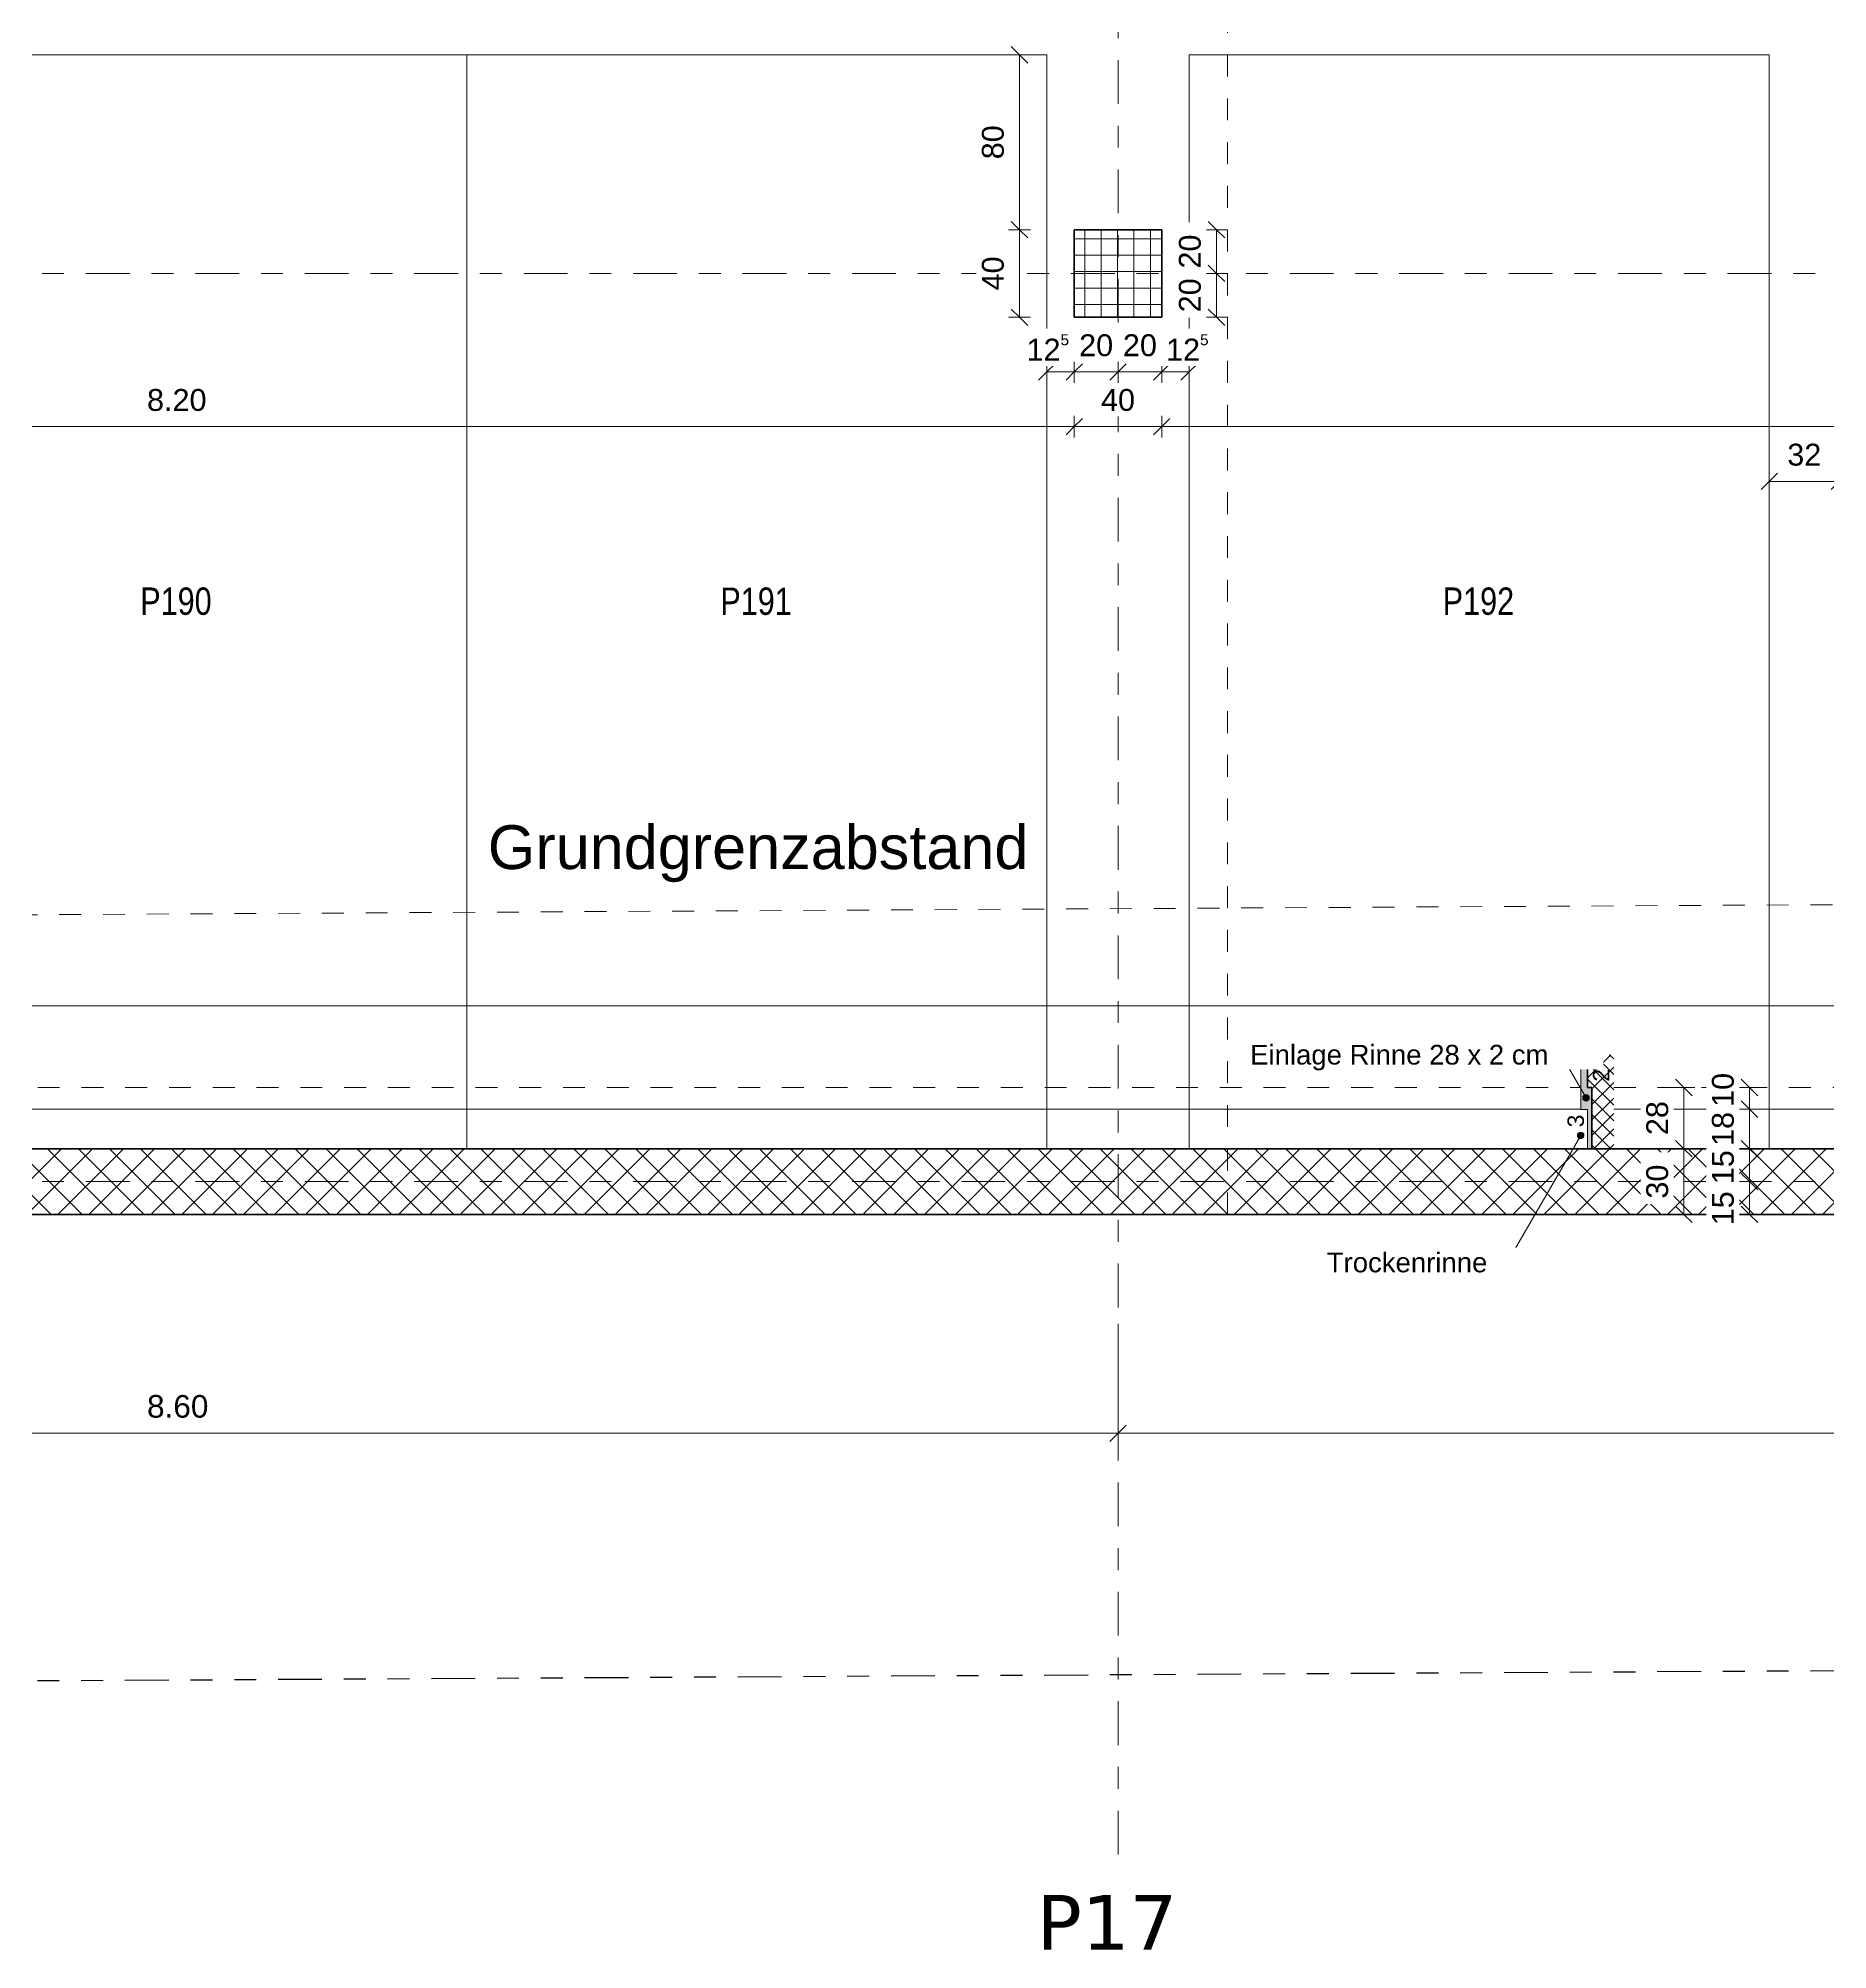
# Model space of a CAD drawing. Header units: metres. Extents: x -35.6 to 33, y -21.5 to 5.9.
# Drawn here: x 5.79 to 13.97, y -21.09 to -12.36 of the extents above; entities that cross this region are included whole.
import ezdxf

# ---------------------------------------------------------------- set-up
doc = ezdxf.new("R2010")
doc.units = ezdxf.units.M
for name, pattern in [('_Grundgrenze_', [0.45, 0.2, -0.05, 0.05, -0.05, 0.05, -0.05]), ('_Rasterlinie_', [0.375, 0.2, -0.05, 0.075, -0.05]), ('_Strichliert - Fein_', [0.15, 0.1, -0.05]), ('Gestrichelt', [0.1, 0.05, -0.05]), ('Strichpunkt - Fein', [0.2, 0.1, -0.05, 0, -0.05])]:
    doc.linetypes.add(name, pattern=pattern)
for name, color, linetype, lineweight in [('A-____-____-DIMS', 7, 'Continuous', 5), ('A-____-____-DIMS-50', 7, 'Continuous', 5), ('A-DETL-GENF-OTLN', 7, 'Continuous', 9), ('A-FLOR-____-OTLN', 7, 'Continuous', 9), ('A-FLOR-____-OVHD', 7, 'Strichpunkt - Fein', 9), ('A-WALL-____-MCUT', 7, 'Continuous', 35), ('A-WALL-____-PATT', 7, 'Continuous', 35), ('C-PRKG-____-IDEN', 7, 'Continuous', 5), ('C-PRKG-____-OTLN', 7, 'Continuous', 9), ('S-COLS-____-MCUT', 7, 'Continuous', 35), ('S-COLS-____-OTLN', 7, 'Continuous', 9), ('S-GRID-____-OTLN', 7, 'Continuous', 5), ('Text', 7, 'Continuous', 5)]:
    doc.layers.add(name, color=color, linetype=linetype, lineweight=lineweight)
for name, color, linetype, lineweight, true_color in [('A-DETL-____-OTLN', 5, 'Continuous', 9, 0x0000ff), ('C-PROP-LINE-OTLN', 7, '_Grundgrenze_', 25, 0x800000), ('S-GRID-____-IDEN', 7, 'Continuous', 9, 0x5555aa)]:
    doc.layers.add(name, color=color, linetype=linetype, lineweight=lineweight, true_color=true_color)
doc.styles.add('Arial', font='arial.ttf', dxfattribs={"height": 0.1})
doc.styles.add('Arial_1', font='arial.ttf', dxfattribs={"height": 0.075})
doc.styles.add('Arial_2', font='arial.ttf', dxfattribs={"width": 0.8, "height": 0.125})
doc.styles.add('Arial_3', font='arial.ttf', dxfattribs={"height": 0.09})
doc.styles.add('Arial_6', font='arial.ttf', dxfattribs={"height": 0.2})
doc.styles.add('Arial_B', font='arial.ttf', dxfattribs={"height": 0.103175})
doc.styles.add('Verdana_B', font='verdana.ttf', dxfattribs={"height": 0.25})
doc.dimstyles.new('SUB_Rohbau_Aussen_Vermassung', dxfattribs={"dimscale": 0.3048, "dimtxt": 0.102026, "dimasz": 0.246063, "dimexe": 0.164042, "dimexo": 0.0625, "dimgap": 0.123031, "dimtad": 1, "dimrnd": 0.005, "dimzin": 0, "dimdsep": 46, "dimtxsty": 'Arial_B', "dimblk1": 'OBLIQUE', "dimblk2": 'OBLIQUE', "dimsah": 1, "dimcen": 0.09, "dimazin": 0, "dimtfac": 1, "dimtdec": 4, "dimtix": 1, "dimtmove": 0, "dimatfit": 3, "dimfxl": 1.64042, "dimfxlon": 1, "dimtvp": 1, "dimtfill": 1, "dimtolj": 1, "dimtzin": 0, "dimarcsym": 2})
doc.dimstyles.new('SUB_Rohbau_fein', dxfattribs={"dimscale": 0.3048, "dimtxt": 0.102026, "dimasz": 0.246063, "dimexe": 0.164042, "dimexo": 0.0625, "dimgap": 0.123031, "dimtad": 1, "dimdec": 1, "dimlfac": 100, "dimrnd": 0.5, "dimdsep": 46, "dimtxsty": 'Arial', "dimblk1": 'OBLIQUE', "dimblk2": 'OBLIQUE', "dimsah": 1, "dimcen": 0.09, "dimazin": 0, "dimtfac": 1, "dimtdec": 4, "dimtix": 1, "dimtmove": 0, "dimatfit": 3, "dimfxl": 0.164042, "dimfxlon": 1, "dimtvp": 1, "dimtfill": 1, "dimtolj": 1, "dimtzin": 0, "dimarcsym": 2})
doc.dimstyles.new('SUB_Rohbau_fein_1', dxfattribs={"dimscale": 0.3048, "dimtxt": 0.102026, "dimasz": 0.246063, "dimexe": 0.164042, "dimexo": 0.0625, "dimgap": 0.123031, "dimtad": 1, "dimrnd": 0.005, "dimzin": 0, "dimdsep": 46, "dimtxsty": 'Arial', "dimblk1": 'OBLIQUE', "dimblk2": 'OBLIQUE', "dimsah": 1, "dimcen": 0.09, "dimazin": 0, "dimtfac": 1, "dimtdec": 4, "dimtix": 1, "dimtmove": 0, "dimatfit": 3, "dimfxl": 0.164042, "dimfxlon": 1, "dimtvp": 1, "dimtfill": 1, "dimtolj": 1, "dimtzin": 0, "dimarcsym": 2})
doc.dimstyles.new('SUB_Rohbau_fein_3', dxfattribs={"dimscale": 0.3048, "dimtxt": 0.102026, "dimasz": 0.246063, "dimexe": 0.164042, "dimexo": 0.0625, "dimgap": 0.123031, "dimtad": 1, "dimdec": 1, "dimlfac": 100, "dimrnd": 0.5, "dimdsep": 46, "dimtxsty": 'Arial', "dimblk1": 'OBLIQUE', "dimblk2": 'OBLIQUE', "dimsah": 1, "dimcen": 0.09, "dimazin": 0, "dimtfac": 1, "dimtdec": 4, "dimtix": 1, "dimtmove": 2, "dimatfit": 3, "dimfxl": 0.164042, "dimfxlon": 1, "dimtvp": 1, "dimtfill": 1, "dimtolj": 1, "dimtzin": 0, "dimarcsym": 2})

# ---------------------------------------------------------------- blocks, each defined once
blk = doc.blocks.new('PP_Parkplatz - 2650 x 5000-V4--01_UG_OK_FFB_AF_ru')
at = {"layer": 'C-PRKG-____-OTLN', "color": 253, "true_color": 0x999999}
for p, q in [((-0.848, -12.4345), (-3.498, -12.4345)), ((-3.498, -17.4334), (-3.498, -12.4345)), ((-0.848, -12.4345), (-3.498, -12.4345)), ((-3.498, -12.4345), (-3.498, -17.4334)), ((-3.498, -17.4334), (-3.498, -12.4345)), ((-3.498, -12.4345), (-0.848, -12.4345)), ((-3.498, -12.4345), (-3.498, -12.4345)), ((-0.848, -17.4334), (-0.848, -12.4345)), ((-0.848, -17.4334), (-0.848, -12.4345)), ((-0.848, -12.4345), (-0.848, -17.4334)), ((-0.848, -12.4345), (-0.848, -12.4345)), ((-3.498, -17.4334), (-3.498, -17.4334)), ((-0.848, -17.4334), (-0.848, -17.4334))]:
    blk.add_line(p, q, dxfattribs=at)
blk = doc.blocks.new('PP_Parkplatz - 2650 x 5000-8868460--01_UG_OK_FFB_AF_ru')
at = {"layer": 'C-PRKG-____-OTLN', "color": 253, "true_color": 0x999999}
for p, q in [((7.752, -12.4345), (10.402, -12.4345)), ((7.752, -17.4334), (7.752, -12.4345)), ((10.402, -12.4345), (7.752, -12.4345)), ((7.752, -12.4345), (7.752, -17.4334)), ((7.752, -17.4334), (7.752, -12.4345)), ((7.752, -12.4345), (10.402, -12.4345)), ((7.752, -12.4345), (7.752, -12.4345)), ((10.402, -17.4334), (10.402, -12.4345)), ((10.402, -17.4334), (10.402, -12.4345)), ((10.402, -12.4345), (10.402, -17.4334)), ((10.402, -12.4345), (10.402, -12.4345)), ((7.752, -17.4334), (7.752, -17.4334)), ((10.402, -17.4334), (10.402, -17.4334))]:
    blk.add_line(p, q, dxfattribs=at)
blk = doc.blocks.new('PP_Parkplatz - 2650 x 5000-V5--01_UG_OK_FFB_AF_ru')
at = {"layer": 'C-PRKG-____-OTLN', "color": 253, "true_color": 0x999999}
for p, q in [((-12.098, -12.4345), (-14.748, -12.4345)), ((-14.748, -17.4334), (-14.748, -12.4345)), ((-12.098, -12.4345), (-14.748, -12.4345)), ((-14.748, -12.4345), (-14.748, -17.4334)), ((-14.748, -17.4334), (-14.748, -12.4345)), ((-14.748, -12.4345), (-12.098, -12.4345)), ((-14.748, -12.4345), (-14.748, -12.4345)), ((-12.098, -17.4334), (-12.098, -12.4345)), ((-12.098, -17.4334), (-12.098, -12.4345)), ((-12.098, -12.4345), (-12.098, -17.4334)), ((-12.098, -12.4345), (-12.098, -12.4345)), ((-14.748, -17.4334), (-14.748, -17.4334)), ((-12.098, -17.4334), (-12.098, -17.4334))]:
    blk.add_line(p, q, dxfattribs=at)
blk = doc.blocks.new('Family - ___-13919876--01_UG_OK_FFB_AF_ru')
at = {"layer": 'C-PROP-LINE-OTLN'}
blk.add_line((-33.7089, -20.0854), (31.8391, -19.7177), dxfattribs=at)
blk = doc.blocks.new('DIMBLOCK5--01_UG_OK_FFB_AF_ru')
at = {"layer": 'A-____-____-DIMS-50'}
for p, q in [((2.127, -18.7334), (2.127, -18.2334)), ((10.727, -18.7334), (10.727, -18.2334)), ((2.127, -18.7334), (2.0895, -18.7709)), ((2.127, -18.7334), (2.1645, -18.6959)), ((2.127, -18.7334), (10.727, -18.7334)), ((2.127, -18.7334), (2.127, -18.7834)), ((10.727, -18.7334), (10.6895, -18.7709)), ((10.727, -18.7334), (10.7645, -18.6959)), ((10.727, -18.7334), (10.727, -18.7834))]:
    blk.add_line(p, q, dxfattribs=at)
at = {"layer": 'A-____-____-DIMS-50', "color": 0, "insert": (6.2913, -18.5588), "char_height": 0.10317, "width": 0.325653, "attachment_point": 1, "line_spacing_factor": 0.941778, "style": 'Arial_B', "bg_fill": 3, "box_fill_scale": 1.25, "bg_fill_color": 256, "bg_fill_true_color": 13158600, "bg_fill_transparency": 0}
blk.add_mtext('8.60', dxfattribs=at)
blk = doc.blocks.new('_Oblique')
at = {"color": 0, "linetype": 'ByBlock', "lineweight": -2}
blk.add_line((-0.5, -0.5), (0.5, 0.5), dxfattribs=at)
blk = doc.blocks.new('DIMBLOCK6--01_UG_OK_FFB_AF_ru')
at = {"layer": 'A-____-____-DIMS-50'}
for p, q in [((10.727, -18.7334), (10.727, -18.2334)), ((18.552, -18.7334), (18.552, -18.2334)), ((10.727, -18.7334), (10.6895, -18.7709)), ((10.727, -18.7334), (10.7645, -18.6959)), ((10.727, -18.7334), (18.552, -18.7334)), ((10.727, -18.7334), (10.727, -18.7834)), ((18.552, -18.7334), (18.5145, -18.7709)), ((18.552, -18.7334), (18.5895, -18.6959)), ((18.552, -18.7334), (18.552, -18.7834))]:
    blk.add_line(p, q, dxfattribs=at)
at = {"layer": 'A-____-____-DIMS-50', "color": 0, "insert": (14.4778, -18.5588), "char_height": 0.103175, "width": 0.388091, "attachment_point": 1, "line_spacing_factor": 0.941778, "style": 'Arial_B', "bg_fill": 3, "box_fill_scale": 1.25, "bg_fill_color": 256, "bg_fill_true_color": 13158600, "bg_fill_transparency": 0}
blk.add_mtext('7.82\\A2\\H0.5x;\\S5^  ;\\H2x;', dxfattribs=at)
blk = doc.blocks.new('DIMBLOCK136--01_UG_OK_FFB_AF_ru')
at = {"layer": 'A-____-____-DIMS-50'}
for p, q in [((2.327, -14.1334), (2.2895, -14.1709)), ((2.327, -14.1334), (2.327, -14.0834)), ((2.327, -14.1334), (2.3645, -14.0959)), ((2.327, -14.1334), (10.527, -14.1334)), ((2.327, -14.1334), (2.327, -14.1834)), ((10.527, -14.1334), (10.4895, -14.1709)), ((10.527, -14.1334), (10.527, -14.0834)), ((10.527, -14.1334), (10.5645, -14.0959)), ((10.527, -14.1334), (10.527, -14.1834))]:
    blk.add_line(p, q, dxfattribs=at)
at = {"layer": 'A-____-____-DIMS-50', "color": 0, "insert": (6.2913, -13.9614), "char_height": 0.1, "width": 0.325653, "attachment_point": 1, "line_spacing_factor": 0.941778, "style": 'Arial', "bg_fill": 3, "box_fill_scale": 1.25, "bg_fill_color": 256, "bg_fill_true_color": 13158600, "bg_fill_transparency": 0}
blk.add_mtext('8.20', dxfattribs=at)
blk = doc.blocks.new('DIMBLOCK137--01_UG_OK_FFB_AF_ru')
at = {"layer": 'A-____-____-DIMS-50'}
for p, q in [((10.527, -14.1334), (10.4895, -14.1709)), ((10.527, -14.1334), (10.527, -14.0834)), ((10.527, -14.1334), (10.5645, -14.0959)), ((10.527, -14.1334), (10.927, -14.1334)), ((10.527, -14.1334), (10.527, -14.1834)), ((10.927, -14.1334), (10.8895, -14.1709)), ((10.927, -14.1334), (10.927, -14.0834)), ((10.927, -14.1334), (10.9645, -14.0959)), ((10.927, -14.1334), (10.927, -14.1834))]:
    blk.add_line(p, q, dxfattribs=at)
at = {"layer": 'A-____-____-DIMS-50', "color": 0, "insert": (10.6494, -13.9614), "char_height": 0.1, "width": 0.186088, "attachment_point": 1, "line_spacing_factor": 0.941778, "style": 'Arial', "bg_fill": 3, "box_fill_scale": 1.25, "bg_fill_color": 256, "bg_fill_true_color": 13158600, "bg_fill_transparency": 0}
blk.add_mtext('40', dxfattribs=at)
blk = doc.blocks.new('DIMBLOCK138--01_UG_OK_FFB_AF_ru')
at = {"layer": 'A-____-____-DIMS-50'}
for p, q in [((10.927, -14.1334), (10.8895, -14.1709)), ((10.927, -14.1334), (10.927, -14.0834)), ((10.927, -14.1334), (10.9645, -14.0959)), ((10.927, -14.1334), (18.352, -14.1334)), ((10.927, -14.1334), (10.927, -14.1834)), ((18.352, -14.1334), (18.3145, -14.1709)), ((18.352, -14.1334), (18.352, -14.0834)), ((18.352, -14.1334), (18.3895, -14.0959)), ((18.352, -14.1334), (18.352, -14.1834))]:
    blk.add_line(p, q, dxfattribs=at)
at = {"layer": 'A-____-____-DIMS-50', "color": 0, "insert": (14.4778, -13.9614), "char_height": 0.1, "width": 0.388091, "attachment_point": 1, "line_spacing_factor": 0.941778, "style": 'Arial', "bg_fill": 3, "box_fill_scale": 1.25, "bg_fill_color": 256, "bg_fill_true_color": 13158600, "bg_fill_transparency": 0}
blk.add_mtext('7.42\\A2\\H0.5x;\\S5^  ;\\H2x;', dxfattribs=at)
blk = doc.blocks.new('DIMBLOCK142--01_UG_OK_FFB_AF_ru')
at = {"layer": 'A-____-____-DIMS-50'}
for p, q in [((10.277, -13.2334), (10.227, -13.2334)), ((10.277, -13.2334), (10.2395, -13.1959)), ((10.277, -13.6334), (10.277, -13.2334)), ((10.277, -13.2334), (10.3145, -13.2709)), ((10.277, -13.2334), (10.327, -13.2334)), ((10.277, -13.6334), (10.2395, -13.5959)), ((10.277, -13.6334), (10.227, -13.6334)), ((10.277, -13.6334), (10.3145, -13.6709)), ((10.277, -13.6334), (10.327, -13.6334))]:
    blk.add_line(p, q, dxfattribs=at)
at = {"layer": 'A-____-____-DIMS-50', "color": 0, "insert": (10.105, -13.511), "char_height": 0.1, "width": 0.186088, "attachment_point": 1, "rotation": 90, "line_spacing_factor": 0.941778, "style": 'Arial', "bg_fill": 3, "box_fill_scale": 1.25, "bg_fill_color": 256, "bg_fill_true_color": 13158600, "bg_fill_transparency": 0}
blk.add_mtext('40', dxfattribs=at)
blk = doc.blocks.new('DIMBLOCK143--01_UG_OK_FFB_AF_ru')
at = {"layer": 'A-____-____-DIMS-50'}
for p, q in [((10.277, -12.4345), (10.2395, -12.397)), ((10.277, -12.4345), (10.227, -12.4345)), ((10.277, -13.2334), (10.277, -12.4345)), ((10.277, -12.4345), (10.3145, -12.472)), ((10.277, -12.4345), (10.327, -12.4345)), ((10.277, -13.2334), (10.227, -13.2334)), ((10.277, -13.2334), (10.2395, -13.1959)), ((10.277, -13.2334), (10.3145, -13.2709)), ((10.277, -13.2334), (10.327, -13.2334))]:
    blk.add_line(p, q, dxfattribs=at)
at = {"layer": 'A-____-____-DIMS-50', "color": 0, "insert": (10.105, -12.9115), "char_height": 0.1, "width": 0.186088, "attachment_point": 1, "rotation": 90, "line_spacing_factor": 0.941778, "style": 'Arial', "bg_fill": 3, "box_fill_scale": 1.25, "bg_fill_color": 256, "bg_fill_true_color": 13158600, "bg_fill_transparency": 0}
blk.add_mtext('80', dxfattribs=at)
blk = doc.blocks.new('DIMBLOCK236--01_UG_OK_FFB_AF_ru')
at = {"layer": 'A-____-____-DIMS-50'}
for p, q in [((-15.848, -16.7799), (-15.848, -16.7299)), ((-15.848, -16.7799), (-15.8105, -16.7424)), ((25.382, -16.7799), (25.382, -16.7299)), ((25.382, -16.7799), (25.4195, -16.7424)), ((-15.848, -16.7799), (-15.8855, -16.8174)), ((-15.848, -16.7799), (25.382, -16.7799)), ((-15.848, -16.7799), (-15.848, -16.8299)), ((25.382, -16.7799), (25.3445, -16.8174)), ((25.382, -16.7799), (25.382, -16.8299))]:
    blk.add_line(p, q, dxfattribs=at)
at = {"layer": 'A-____-____-DIMS-50', "color": 0, "insert": (4.5925, -16.6079), "char_height": 0.1, "width": 0.418697, "attachment_point": 1, "line_spacing_factor": 0.941778, "style": 'Arial', "bg_fill": 3, "box_fill_scale": 1.25, "bg_fill_color": 256, "bg_fill_true_color": 13158600, "bg_fill_transparency": 0}
blk.add_mtext('41.23', dxfattribs=at)
blk = doc.blocks.new('DIMBLOCK266--01_UG_OK_FFB_AF_ru')
at = {"layer": 'A-____-____-DIMS-50'}
for p, q in [((13.702, -14.3834), (13.6645, -14.4209)), ((13.702, -14.3834), (13.702, -14.3334)), ((13.702, -14.3834), (13.7395, -14.3459)), ((13.702, -14.3834), (14.022, -14.3834)), ((13.702, -14.3834), (13.702, -14.4334)), ((14.022, -14.3834), (13.9845, -14.4209)), ((14.022, -14.3834), (14.022, -14.3334)), ((14.022, -14.3834), (14.0595, -14.3459)), ((14.022, -14.3834), (14.022, -14.4334))]:
    blk.add_line(p, q, dxfattribs=at)
at = {"layer": 'A-____-____-DIMS-50', "color": 0, "insert": (13.7844, -14.2114), "char_height": 0.1, "width": 0.186088, "attachment_point": 1, "line_spacing_factor": 0.941778, "style": 'Arial', "bg_fill": 3, "box_fill_scale": 1.25, "bg_fill_color": 256, "bg_fill_true_color": 13158600, "bg_fill_transparency": 0}
blk.add_mtext('32', dxfattribs=at)
blk = doc.blocks.new('DIMBLOCK362--01_UG_OK_FFB_AF_ru')
at = {"layer": 'A-____-____-DIMS-50'}
for p, q in [((11.177, -13.2334), (11.127, -13.2334)), ((11.177, -13.2334), (11.1395, -13.1959)), ((11.177, -13.2334), (11.177, -13.4334)), ((11.177, -13.2334), (11.2145, -13.2709)), ((11.177, -13.2334), (11.227, -13.2334)), ((11.177, -13.4334), (11.127, -13.4334)), ((11.177, -13.4334), (11.1395, -13.3959)), ((11.177, -13.4334), (11.2145, -13.4709)), ((11.177, -13.4334), (11.227, -13.4334))]:
    blk.add_line(p, q, dxfattribs=at)
at = {"layer": 'A-____-____-DIMS-50', "color": 0, "insert": (11.005, -13.411), "char_height": 0.1, "width": 0.186088, "attachment_point": 1, "rotation": 90, "line_spacing_factor": 0.941778, "style": 'Arial', "bg_fill": 3, "box_fill_scale": 1.25, "bg_fill_color": 256, "bg_fill_true_color": 13158600, "bg_fill_transparency": 0}
blk.add_mtext('20', dxfattribs=at)
blk = doc.blocks.new('DIMBLOCK363--01_UG_OK_FFB_AF_ru')
at = {"layer": 'A-____-____-DIMS-50'}
for p, q in [((11.177, -13.4334), (11.127, -13.4334)), ((11.177, -13.4334), (11.1395, -13.3959)), ((11.177, -13.4334), (11.177, -13.6334)), ((11.177, -13.4334), (11.2145, -13.4709)), ((11.177, -13.4334), (11.227, -13.4334)), ((11.177, -13.6334), (11.1395, -13.5959)), ((11.177, -13.6334), (11.127, -13.6334)), ((11.177, -13.6334), (11.2145, -13.6709)), ((11.177, -13.6334), (11.227, -13.6334))]:
    blk.add_line(p, q, dxfattribs=at)
at = {"layer": 'A-____-____-DIMS-50', "color": 0, "insert": (11.005, -13.611), "char_height": 0.1, "width": 0.186088, "attachment_point": 1, "rotation": 90, "line_spacing_factor": 0.941778, "style": 'Arial', "bg_fill": 3, "box_fill_scale": 1.25, "bg_fill_color": 256, "bg_fill_true_color": 13158600, "bg_fill_transparency": 0}
blk.add_mtext('20', dxfattribs=at)
blk = doc.blocks.new('DIMBLOCK394--01_UG_OK_FFB_AF_ru')
at = {"layer": 'A-____-____-DIMS-50'}
for p, q in [((10.402, -13.8834), (10.3645, -13.9209)), ((10.402, -13.8834), (10.402, -13.8334)), ((10.402, -13.8834), (10.4395, -13.8459)), ((10.402, -13.8834), (10.527, -13.8834)), ((10.402, -13.8834), (10.402, -13.9334)), ((10.527, -13.8834), (10.4895, -13.9209)), ((10.527, -13.8834), (10.527, -13.8334)), ((10.527, -13.8834), (10.5645, -13.8459)), ((10.527, -13.8834), (10.527, -13.9334))]:
    blk.add_line(p, q, dxfattribs=at)
at = {"layer": 'A-____-____-DIMS-50', "color": 0, "insert": (10.3092, -13.7114), "char_height": 0.1, "width": 0.248525, "attachment_point": 1, "line_spacing_factor": 0.941778, "style": 'Arial', "bg_fill": 3, "box_fill_scale": 1.25, "bg_fill_color": 256, "bg_fill_true_color": 13158600, "bg_fill_transparency": 0}
blk.add_mtext('12\\A2\\H0.5x;\\S5^  ;\\H2x;', dxfattribs=at)
blk = doc.blocks.new('DIMBLOCK395--01_UG_OK_FFB_AF_ru')
at = {"layer": 'A-____-____-DIMS-50'}
for p, q in [((10.527, -13.8834), (10.4895, -13.9209)), ((10.527, -13.8834), (10.527, -13.8334)), ((10.527, -13.8834), (10.5645, -13.8459)), ((10.527, -13.8834), (10.727, -13.8834)), ((10.527, -13.8834), (10.527, -13.9334)), ((10.727, -13.8834), (10.6895, -13.9209)), ((10.727, -13.8834), (10.727, -13.8334)), ((10.727, -13.8834), (10.7645, -13.8459)), ((10.727, -13.8834), (10.727, -13.9334))]:
    blk.add_line(p, q, dxfattribs=at)
at = {"layer": 'A-____-____-DIMS-50', "color": 0, "insert": (10.5494, -13.7114), "char_height": 0.1, "width": 0.186088, "attachment_point": 1, "line_spacing_factor": 0.941778, "style": 'Arial', "bg_fill": 3, "box_fill_scale": 1.25, "bg_fill_color": 256, "bg_fill_true_color": 13158600, "bg_fill_transparency": 0}
blk.add_mtext('20', dxfattribs=at)
blk = doc.blocks.new('DIMBLOCK396--01_UG_OK_FFB_AF_ru')
at = {"layer": 'A-____-____-DIMS-50'}
for p, q in [((10.727, -13.8834), (10.6895, -13.9209)), ((10.727, -13.8834), (10.727, -13.8334)), ((10.727, -13.8834), (10.7645, -13.8459)), ((10.727, -13.8834), (10.927, -13.8834)), ((10.727, -13.8834), (10.727, -13.9334)), ((10.927, -13.8834), (10.8895, -13.9209)), ((10.927, -13.8834), (10.927, -13.8334)), ((10.927, -13.8834), (10.9645, -13.8459)), ((10.927, -13.8834), (10.927, -13.9334))]:
    blk.add_line(p, q, dxfattribs=at)
at = {"layer": 'A-____-____-DIMS-50', "color": 0, "insert": (10.7494, -13.7114), "char_height": 0.1, "width": 0.186088, "attachment_point": 1, "line_spacing_factor": 0.941778, "style": 'Arial', "bg_fill": 3, "box_fill_scale": 1.25, "bg_fill_color": 256, "bg_fill_true_color": 13158600, "bg_fill_transparency": 0}
blk.add_mtext('20', dxfattribs=at)
blk = doc.blocks.new('DIMBLOCK397--01_UG_OK_FFB_AF_ru')
at = {"layer": 'A-____-____-DIMS-50'}
for p, q in [((10.927, -13.8834), (10.8895, -13.9209)), ((10.927, -13.8834), (10.927, -13.8334)), ((10.927, -13.8834), (10.9645, -13.8459)), ((10.927, -13.8834), (11.052, -13.8834)), ((10.927, -13.8834), (10.927, -13.9334)), ((11.052, -13.8834), (11.0145, -13.9209)), ((11.052, -13.8834), (11.052, -13.8334)), ((11.052, -13.8834), (11.0895, -13.8459)), ((11.052, -13.8834), (11.052, -13.9334))]:
    blk.add_line(p, q, dxfattribs=at)
at = {"layer": 'A-____-____-DIMS-50', "color": 0, "insert": (10.9466, -13.7114), "char_height": 0.1, "width": 0.248525, "attachment_point": 1, "line_spacing_factor": 0.941778, "style": 'Arial', "bg_fill": 3, "box_fill_scale": 1.25, "bg_fill_color": 256, "bg_fill_true_color": 13158600, "bg_fill_transparency": 0}
blk.add_mtext('12\\A2\\H0.5x;\\S5^  ;\\H2x;', dxfattribs=at)
blk = doc.blocks.new('DIMBLOCK426--01_UG_OK_FFB_AF_ru')
at = {"layer": 'A-____-____-DIMS-50'}
for p, q in [((13.612, -17.1534), (13.5745, -17.1159)), ((13.612, -17.1534), (13.562, -17.1534)), ((13.612, -17.1534), (13.612, -17.2523)), ((13.612, -17.1534), (13.6495, -17.1909)), ((13.612, -17.1534), (13.662, -17.1534)), ((13.612, -17.2523), (13.562, -17.2523)), ((13.612, -17.2523), (13.5745, -17.2148)), ((13.612, -17.2523), (13.6495, -17.2898)), ((13.612, -17.2523), (13.662, -17.2523))]:
    blk.add_line(p, q, dxfattribs=at)
at = {"layer": 'A-____-____-DIMS-50', "color": 0, "insert": (13.44, -17.242), "char_height": 0.1, "width": 0.186088, "attachment_point": 1, "rotation": 90, "line_spacing_factor": 0.941778, "style": 'Arial', "bg_fill": 3, "box_fill_scale": 1.25, "bg_fill_color": 256, "bg_fill_true_color": 13158600, "bg_fill_transparency": 0}
blk.add_mtext('10', dxfattribs=at)
blk = doc.blocks.new('DIMBLOCK427--01_UG_OK_FFB_AF_ru')
at = {"layer": 'A-____-____-DIMS-50'}
for p, q in [((13.612, -17.2523), (13.562, -17.2523)), ((13.612, -17.2523), (13.5745, -17.2148)), ((13.612, -17.2523), (13.612, -17.4334)), ((13.612, -17.2523), (13.6495, -17.2898)), ((13.612, -17.2523), (13.662, -17.2523)), ((13.612, -17.4334), (13.562, -17.4334)), ((13.612, -17.4334), (13.5745, -17.3959)), ((13.612, -17.4334), (13.6495, -17.4709)), ((13.612, -17.4334), (13.662, -17.4334))]:
    blk.add_line(p, q, dxfattribs=at)
at = {"layer": 'A-____-____-DIMS-50', "color": 0, "insert": (13.44, -17.4204), "char_height": 0.1, "width": 0.186088, "attachment_point": 1, "rotation": 90, "line_spacing_factor": 0.941778, "style": 'Arial', "bg_fill": 3, "box_fill_scale": 1.25, "bg_fill_color": 256, "bg_fill_true_color": 13158600, "bg_fill_transparency": 0}
blk.add_mtext('18', dxfattribs=at)
blk = doc.blocks.new('DIMBLOCK428--01_UG_OK_FFB_AF_ru')
at = {"layer": 'A-____-____-DIMS-50'}
for p, q in [((13.612, -17.4334), (13.562, -17.4334)), ((13.612, -17.4334), (13.5745, -17.3959)), ((13.612, -17.4334), (13.612, -17.5834)), ((13.612, -17.4334), (13.6495, -17.4709)), ((13.612, -17.4334), (13.662, -17.4334)), ((13.612, -17.5834), (13.5745, -17.5459)), ((13.612, -17.5834), (13.562, -17.5834)), ((13.612, -17.5834), (13.6495, -17.6209)), ((13.612, -17.5834), (13.662, -17.5834))]:
    blk.add_line(p, q, dxfattribs=at)
at = {"layer": 'A-____-____-DIMS-50', "color": 0, "insert": (13.44, -17.5953), "char_height": 0.1, "width": 0.186088, "attachment_point": 1, "rotation": 90, "line_spacing_factor": 0.941778, "style": 'Arial', "bg_fill": 3, "box_fill_scale": 1.25, "bg_fill_color": 256, "bg_fill_true_color": 13158600, "bg_fill_transparency": 0}
blk.add_mtext('15', dxfattribs=at)
blk = doc.blocks.new('DIMBLOCK429--01_UG_OK_FFB_AF_ru')
at = {"layer": 'A-____-____-DIMS-50'}
for p, q in [((13.612, -17.5834), (13.5745, -17.5459)), ((13.612, -17.5834), (13.562, -17.5834)), ((13.612, -17.5834), (13.612, -17.7334)), ((13.612, -17.5834), (13.6495, -17.6209)), ((13.612, -17.5834), (13.662, -17.5834)), ((13.612, -17.7334), (13.5745, -17.6959)), ((13.612, -17.7334), (13.562, -17.7334)), ((13.612, -17.7334), (13.6495, -17.7709)), ((13.612, -17.7334), (13.662, -17.7334))]:
    blk.add_line(p, q, dxfattribs=at)
at = {"layer": 'A-____-____-DIMS-50', "color": 0, "insert": (13.44, -17.7832), "char_height": 0.1, "width": 0.186088, "attachment_point": 1, "rotation": 90, "line_spacing_factor": 0.941778, "style": 'Arial', "bg_fill": 3, "box_fill_scale": 1.25, "bg_fill_color": 256, "bg_fill_true_color": 13158600, "bg_fill_transparency": 0}
blk.add_mtext('15', dxfattribs=at)
blk = doc.blocks.new('DIMBLOCK430--01_UG_OK_FFB_AF_ru')
at = {"layer": 'A-____-____-DIMS-50'}
for p, q in [((13.312, -17.1534), (13.2745, -17.1159)), ((13.312, -17.1534), (13.262, -17.1534)), ((13.312, -17.1534), (13.312, -17.4334)), ((13.312, -17.1534), (13.3495, -17.1909)), ((13.312, -17.1534), (13.362, -17.1534)), ((13.312, -17.4334), (13.262, -17.4334)), ((13.312, -17.4334), (13.2745, -17.3959)), ((13.312, -17.4334), (13.3495, -17.4709)), ((13.312, -17.4334), (13.362, -17.4334))]:
    blk.add_line(p, q, dxfattribs=at)
at = {"layer": 'A-____-____-DIMS-50', "color": 0, "insert": (13.14, -17.371), "char_height": 0.1, "width": 0.186088, "attachment_point": 1, "rotation": 90, "line_spacing_factor": 0.941778, "style": 'Arial', "bg_fill": 3, "box_fill_scale": 1.25, "bg_fill_color": 256, "bg_fill_true_color": 13158600, "bg_fill_transparency": 0}
blk.add_mtext('28', dxfattribs=at)
blk = doc.blocks.new('DIMBLOCK431--01_UG_OK_FFB_AF_ru')
at = {"layer": 'A-____-____-DIMS-50'}
for p, q in [((13.312, -17.4334), (13.262, -17.4334)), ((13.312, -17.4334), (13.2745, -17.3959)), ((13.312, -17.4334), (13.312, -17.7334)), ((13.312, -17.4334), (13.3495, -17.4709)), ((13.312, -17.4334), (13.362, -17.4334)), ((13.312, -17.7334), (13.2745, -17.6959)), ((13.312, -17.7334), (13.262, -17.7334)), ((13.312, -17.7334), (13.3495, -17.7709)), ((13.312, -17.7334), (13.362, -17.7334))]:
    blk.add_line(p, q, dxfattribs=at)
at = {"layer": 'A-____-____-DIMS-50', "color": 0, "insert": (13.14, -17.661), "char_height": 0.1, "width": 0.186088, "attachment_point": 1, "rotation": 90, "line_spacing_factor": 0.941778, "style": 'Arial', "bg_fill": 3, "box_fill_scale": 1.25, "bg_fill_color": 256, "bg_fill_true_color": 13158600, "bg_fill_transparency": 0}
blk.add_mtext('30', dxfattribs=at)

msp = doc.modelspace()

# ---------------------------------------------------------------- hatches: boundary and pattern name
at = {"layer": 'A-DETL-GENF-OTLN', "true_color": 0xffffff}
msp.add_hatch(color=7, dxfattribs=at).paths.add_polyline_path([(12.872, -17.4334), (12.892, -17.4334), (12.892, -17.1534), (12.872, -17.1534), (12.872, -17.0034), (12.842, -17.0034), (12.842, -17.254), (12.872, -17.254), (12.872, -17.4326)])
at = {"layer": 'A-DETL-GENF-OTLN', "true_color": 0xc0c0c0}
h = msp.add_hatch(dxfattribs=at)
h.set_pattern_fill('FP_15', color=9, style=0, pattern_type=2)
h.set_pattern_definition([(45, (0, 0), (-0.03535534, 0.03535534), []), (135, (0, 0), (-0.03535534, -0.03535534), [])])
h.paths.add_polyline_path([(12.992, -17.4334), (12.992, -17.0034), (12.872, -17.0034), (12.872, -17.1534), (12.892, -17.1534), (12.892, -17.4334)])
at = {"layer": 'A-WALL-____-PATT', "lineweight": 9}
h = msp.add_hatch(dxfattribs=at)
h.set_pattern_fill('FP_1', color=256, style=0, pattern_type=2)
h.set_pattern_definition([(45, (0, 0), (-0.07071068, 0.07071068), []), (135, (0, 0), (-0.07071068, -0.07071068), [])])
h.paths.add_polyline_path([(25.452, -17.7334), (25.452, -17.4334), (-33.7089, -17.4334), (-33.7089, -17.7334), (16.203, -17.7334)])
at = {"layer": 'S-COLS-____-OTLN'}
h = msp.add_hatch(dxfattribs=at)
h.set_pattern_fill('FP_2', color=256, style=0, pattern_type=2)
h.set_pattern_definition([(0, (0, 0), (0, 0.075), []), (90, (0, 0), (-0.075, 5e-18), [])])
h.paths.add_polyline_path([(10.927, -13.6334), (10.927, -13.2334), (10.527, -13.2334), (10.527, -13.6334)])
at = {"layer": 'Text'}
h = msp.add_hatch(color=256, dxfattribs=at)
edge = h.paths.add_edge_path()
edge.add_arc((12.865, -17.2004), 0.015, 0, 360)
h = msp.add_hatch(color=256, dxfattribs=at)
edge = h.paths.add_edge_path()
edge.add_arc((12.8407, -17.3721), 0.015, 0, 360)

# ---------------------------------------------------------------- linework, layer by layer
at = {"layer": 'A-DETL-____-OTLN', "color": 30, "linetype": '_Strichliert - Fein_', "true_color": 0xff8000}
msp.add_line((-33.7089, -16.5854), (28.844, -16.2345), dxfattribs=at)
at = {"layer": 'A-DETL-____-OTLN', "color": 7}
for p, q in [((12.842, -17.0034), (12.842, -17.254)), ((12.842, -17.254), (12.872, -17.254)), ((12.872, -17.254), (12.872, -17.4334))]:
    msp.add_line(p, q, dxfattribs=at)
at = {"layer": 'A-DETL-____-OTLN', "color": 7, "lineweight": 35}
for p, q in [((12.872, -17.0034), (12.872, -17.1534)), ((12.872, -17.1534), (12.892, -17.1534)), ((12.892, -17.1534), (12.892, -17.4334)), ((12.872, -17.4334), (12.992, -17.4334))]:
    msp.add_line(p, q, dxfattribs=at)
at = {"layer": 'A-DETL-____-OTLN', "color": 7, "linetype": 'Gestrichelt'}
for p, q in [((-13.008, -17.1534), (12.842, -17.1534)), ((12.992, -17.1534), (14.017, -17.1534))]:
    msp.add_line(p, q, dxfattribs=at)
at = {"layer": 'A-FLOR-____-OTLN'}
for p, q in [((-13.008, -17.2523), (12.842, -17.2523)), ((12.992, -17.2523), (14.017, -17.2523)), ((-13.008, -17.4316), (12.872, -17.4316)), ((12.872, -17.4322), (-6.148, -17.4322)), ((12.992, -17.4316), (13.997, -17.4316)), ((13.997, -17.4322), (12.992, -17.4322))]:
    msp.add_line(p, q, dxfattribs=at)
at = {"layer": 'A-FLOR-____-OVHD'}
msp.add_line((11.227, -17.7334), (11.227, -2.0534), dxfattribs=at)
at = {"layer": 'A-WALL-____-MCUT'}
for p, q in [((12.872, -17.4334), (-13.008, -17.4334)), ((25.452, -17.4334), (12.992, -17.4334)), ((-33.7089, -17.7334), (25.752, -17.7334))]:
    msp.add_line(p, q, dxfattribs=at)
at = {"layer": 'S-COLS-____-MCUT'}
for p, q in [((10.927, -13.2334), (10.527, -13.2334)), ((10.527, -13.2334), (10.527, -13.6334)), ((10.927, -13.6334), (10.927, -13.2334)), ((10.527, -13.6334), (10.927, -13.6334))]:
    msp.add_line(p, q, dxfattribs=at)
at = {"layer": 'S-GRID-____-OTLN', "color": 8, "linetype": '_Rasterlinie_', "true_color": 0x808080}
for p, q in [((10.727, -20.6582), (10.727, -11.8691)), ((-34.988, -13.4334), (21.8196, -13.4334)), ((-34.988, -17.5834), (27.9515, -17.5834))]:
    msp.add_line(p, q, dxfattribs=at)
at = {"layer": 'Text'}
for p, q in [((12.7203, -17.0034), (12.6925, -17.0034)), ((12.7511, -17.0034), (12.7203, -17.0034)), ((12.865, -17.2004), (12.7511, -17.0034)), ((12.8407, -17.3721), (12.5046, -17.9528)), ((12.5046, -17.9528), (12.444, -17.9528))]:
    msp.add_line(p, q, dxfattribs=at)
for centre in [(12.865, -17.2004), (12.8407, -17.3721)]:
    msp.add_circle(centre, 0.015, dxfattribs=at)

# ---------------------------------------------------------------- block references
at = {"layer": 'C-PRKG-____-OTLN', "color": 253, "true_color": 0x999999}
for name, p in [('PP_Parkplatz - 2650 x 5000-V4--01_UG_OK_FFB_AF_ru', (8.6, 0)), ('PP_Parkplatz - 2650 x 5000-8868460--01_UG_OK_FFB_AF_ru', (0, 0)), ('PP_Parkplatz - 2650 x 5000-V5--01_UG_OK_FFB_AF_ru', (25.8, 0))]:
    msp.add_blockref(name, p, dxfattribs=at)
at = {"layer": 'C-PROP-LINE-OTLN'}
msp.add_blockref('Family - ___-13919876--01_UG_OK_FFB_AF_ru', (0, 0), dxfattribs=at)

# ---------------------------------------------------------------- texts
at = {"layer": 'S-GRID-____-IDEN', "color": 8, "lineweight": 5, "true_color": 0x808080, "insert": (10.355, -20.8436), "char_height": 0.25, "width": 0.89789, "attachment_point": 1, "style": 'Verdana_B'}
msp.add_mtext('P17', dxfattribs=at)
at = {"layer": 'Text', "color": 11, "true_color": 0xff8040, "insert": (7.8481, -15.955), "char_height": 0.2, "width": 2.994303, "attachment_point": 1, "style": 'Arial_6'}
msp.add_mtext('Grundgrenzabstand', dxfattribs=at)
at = {"layer": 'Text', "insert": (12.7803, -17.3355), "char_height": 0.075, "width": 0.020042, "attachment_point": 1, "rotation": 90, "style": 'Arial_1'}
msp.add_mtext('3', dxfattribs=at)

# ---------------------------------------------------------------- next in the draw order: texts
at = {"layer": 'C-PRKG-____-IDEN', "char_height": 0.125, "width": 0.391223, "attachment_point": 1, "style": 'Arial_2', "bg_fill": 3, "box_fill_scale": 1.25, "bg_fill_color": 256, "bg_fill_true_color": 13158600, "bg_fill_transparency": 0}
for s, insert in [('P190', (6.2604, -14.8684)), ('P191', (8.9104, -14.8685)), ('P192', (12.2104, -14.8684))]:
    msp.add_mtext(s, dxfattribs=dict(at, insert=insert))
at = {"layer": 'Text', "char_height": 0.09, "attachment_point": 1, "style": 'Arial_3', "bg_fill": 3, "box_fill_scale": 1.25, "bg_fill_color": 256, "bg_fill_true_color": 13158600, "bg_fill_transparency": 0}
for s, insert, width in [('Einlage Rinne 28 x 2 cm', (11.3308, -16.9584), 1.59135), ('Trockenrinne', (11.6806, -17.9078), 0.865822)]:
    msp.add_mtext(s, dxfattribs=dict(at, insert=insert, width=width))

# ---------------------------------------------------------------- next in the draw order: dimensions: what is measured, and where the dimension line sits
at = {"layer": 'A-____-____-DIMS'}
for base, p1, p2, override, picture, middle in [((10.277, -13.2334), (10.327, -13.6334), (10.327, -13.2334), {"dimpost": '<>', "dimfxl": 0.4}, 'DIMBLOCK142--01_UG_OK_FFB_AF_ru', (10.1884, -13.4334)), ((11.177, -13.4334), (11.127, -13.2334), (11.227, -13.4334), {"dimpost": '<>', "dimfxl": 0.223607}, 'DIMBLOCK362--01_UG_OK_FFB_AF_ru', (11.0884, -13.3334)), ((13.312, -17.4334), (13.362, -17.1534), (13.362, -17.4334), {"dimpost": '<>', "dimfxl": 0.28}, 'DIMBLOCK430--01_UG_OK_FFB_AF_ru', (13.2234, -17.2934))]:
    dim = msp.add_linear_dim(base=base, p1=p1, p2=p2, angle=90, dimstyle='SUB_Rohbau_fein', override=override, dxfattribs=at)
    dim.commit()
    dim.dimension.update_dxf_attribs({"geometry": picture, "text_midpoint": middle})
for base, p1, p2, dimstyle, override, picture, middle in [((10.527, -14.1334), (2.327, -14.0834), (10.527, -14.0834), 'SUB_Rohbau_fein_1', {"dimpost": '<>', "dimfxl": 8.2}, 'DIMBLOCK136--01_UG_OK_FFB_AF_ru', (6.427, -14.0449)), ((25.382, -16.7799), (-15.848, -16.7299), (25.382, -16.7299), 'SUB_Rohbau_fein_1', {"dimpost": '<>', "dimfxl": 41.23}, 'DIMBLOCK236--01_UG_OK_FFB_AF_ru', (4.767, -16.6913)), ((10.727, -18.7334), (2.127, -18.2334), (10.727, -18.2334), 'SUB_Rohbau_Aussen_Vermassung', {"dimpost": '<>', "dimfxl": 8.6}, 'DIMBLOCK5--01_UG_OK_FFB_AF_ru', (6.427, -18.6432))]:
    dim = msp.add_linear_dim(base=base, p1=p1, p2=p2, dimstyle=dimstyle, override=override, dxfattribs=at)
    dim.commit()
    dim.dimension.update_dxf_attribs({"geometry": picture, "text_midpoint": middle})
dim = msp.add_linear_dim(base=(13.612, -17.2523), p1=(13.662, -17.1534), p2=(13.662, -17.2523), angle=90, dimstyle='SUB_Rohbau_fein_3', override={"dimpost": '<>', "dimfxl": 0.098815}, dxfattribs=at)
dim.commit()
dim.dimension.update_dxf_attribs({"geometry": 'DIMBLOCK426--01_UG_OK_FFB_AF_ru', "text_midpoint": (13.5066, -17.149), "dimtype": 160, "text_rotation": 90})

# ---------------------------------------------------------------- next in the draw order: texts
at = {"layer": 'Text', "insert": (12.8967, -17.1267), "char_height": 0.075, "width": 0.020042, "attachment_point": 1, "rotation": 90, "style": 'Arial_1'}
msp.add_mtext('2', dxfattribs=at)

# ---------------------------------------------------------------- next in the draw order: dimensions: what is measured, and where the dimension line sits
at = {"layer": 'A-____-____-DIMS'}
for base, p1, p2, override, picture, middle in [((10.277, -12.4345), (10.327, -13.2334), (10.227, -12.4345), {"dimpost": '<>', "dimfxl": 0.805224}, 'DIMBLOCK143--01_UG_OK_FFB_AF_ru', (10.1884, -12.8339)), ((11.177, -13.6334), (11.227, -13.4334), (11.127, -13.6334), {"dimpost": '<>', "dimfxl": 0.223607}, 'DIMBLOCK363--01_UG_OK_FFB_AF_ru', (11.0884, -13.5334)), ((13.612, -17.4334), (13.662, -17.2523), (13.662, -17.4334), {"dimpost": '<>', "dimfxl": 0.181185}, 'DIMBLOCK427--01_UG_OK_FFB_AF_ru', (13.5234, -17.3429)), ((13.312, -17.7334), (13.362, -17.4334), (13.362, -17.7334), {"dimpost": '<>', "dimfxl": 0.3}, 'DIMBLOCK431--01_UG_OK_FFB_AF_ru', (13.2234, -17.5834))]:
    dim = msp.add_linear_dim(base=base, p1=p1, p2=p2, angle=90, dimstyle='SUB_Rohbau_fein', override=override, dxfattribs=at)
    dim.commit()
    dim.dimension.update_dxf_attribs({"geometry": picture, "text_midpoint": middle})
dim = msp.add_linear_dim(base=(10.927, -14.1334), p1=(10.527, -14.0834), p2=(10.927, -14.0834), dimstyle='SUB_Rohbau_fein', override={"dimpost": '<>', "dimfxl": 0.4}, dxfattribs=at)
dim.commit()
dim.dimension.update_dxf_attribs({"geometry": 'DIMBLOCK137--01_UG_OK_FFB_AF_ru', "text_midpoint": (10.727, -14.0449)})
dim = msp.add_linear_dim(base=(18.552, -18.7334), p1=(10.727, -18.2334), p2=(18.552, -18.2334), text='\\A1;7.82\\Q;{\\A1;{\\H0.5x;\\S5^ ;}}', dimstyle='SUB_Rohbau_Aussen_Vermassung', override={"dimpost": '<>', "dimfxl": 7.825}, dxfattribs=at)
dim.commit()
dim.dimension.update_dxf_attribs({"geometry": 'DIMBLOCK6--01_UG_OK_FFB_AF_ru', "text_midpoint": (14.6395, -18.6432)})

# ---------------------------------------------------------------- next in the draw order: dimensions: what is measured, and where the dimension line sits
dim = msp.add_linear_dim(base=(10.527, -13.8834), p1=(10.402, -13.8334), p2=(10.527, -13.8334), text='\\A1;12\\Q;{\\A1;{\\H0.5x;\\S5^ ;}}', dimstyle='SUB_Rohbau_fein_3', override={"dimpost": '<>', "dimfxl": 0.125}, dxfattribs=at)
dim.commit()
dim.dimension.update_dxf_attribs({"geometry": 'DIMBLOCK394--01_UG_OK_FFB_AF_ru', "text_midpoint": (10.4334, -13.7781), "dimtype": 160})
dim = msp.add_linear_dim(base=(18.352, -14.1334), p1=(10.927, -14.0834), p2=(18.352, -14.0834), text='\\A1;7.42\\Q;{\\A1;{\\H0.5x;\\S5^ ;}}', dimstyle='SUB_Rohbau_fein_1', override={"dimpost": '<>', "dimfxl": 7.425}, dxfattribs=at)
dim.commit()
dim.dimension.update_dxf_attribs({"geometry": 'DIMBLOCK138--01_UG_OK_FFB_AF_ru', "text_midpoint": (14.6395, -14.0457)})
dim = msp.add_linear_dim(base=(13.612, -17.5834), p1=(13.662, -17.4334), p2=(13.662, -17.5834), angle=90, dimstyle='SUB_Rohbau_fein_3', override={"dimpost": '<>', "dimfxl": 0.15}, dxfattribs=at)
dim.commit()
dim.dimension.update_dxf_attribs({"geometry": 'DIMBLOCK428--01_UG_OK_FFB_AF_ru', "text_midpoint": (13.5066, -17.5023), "dimtype": 160, "text_rotation": 90})

# ---------------------------------------------------------------- next in the draw order: dimensions: what is measured, and where the dimension line sits
for base, p1, p2, override, picture, middle in [((10.727, -13.8834), (10.527, -13.8334), (10.727, -13.8334), {"dimpost": '<>', "dimfxl": 0.2}, 'DIMBLOCK395--01_UG_OK_FFB_AF_ru', (10.627, -13.7949)), ((14.022, -14.3834), (13.702, -14.3334), (14.022, -14.3334), {"dimpost": '<>', "dimfxl": 0.32}, 'DIMBLOCK266--01_UG_OK_FFB_AF_ru', (13.862, -14.2949))]:
    dim = msp.add_linear_dim(base=base, p1=p1, p2=p2, dimstyle='SUB_Rohbau_fein', override=override, dxfattribs=at)
    dim.commit()
    dim.dimension.update_dxf_attribs({"geometry": picture, "text_midpoint": middle})
dim = msp.add_linear_dim(base=(13.612, -17.7334), p1=(13.662, -17.5834), p2=(13.662, -17.7334), angle=90, dimstyle='SUB_Rohbau_fein_3', override={"dimpost": '<>', "dimfxl": 0.15}, dxfattribs=at)
dim.commit()
dim.dimension.update_dxf_attribs({"geometry": 'DIMBLOCK429--01_UG_OK_FFB_AF_ru', "text_midpoint": (13.5066, -17.6901), "dimtype": 160, "text_rotation": 90})

# ---------------------------------------------------------------- next in the draw order: dimensions: what is measured, and where the dimension line sits
dim = msp.add_linear_dim(base=(10.927, -13.8834), p1=(10.727, -13.8334), p2=(10.927, -13.8334), dimstyle='SUB_Rohbau_fein', override={"dimpost": '<>', "dimfxl": 0.2}, dxfattribs=at)
dim.commit()
dim.dimension.update_dxf_attribs({"geometry": 'DIMBLOCK396--01_UG_OK_FFB_AF_ru', "text_midpoint": (10.827, -13.7949)})

# ---------------------------------------------------------------- next in the draw order: dimensions: what is measured, and where the dimension line sits
dim = msp.add_linear_dim(base=(11.052, -13.8834), p1=(10.927, -13.8334), p2=(11.052, -13.8334), text='\\A1;12\\Q;{\\A1;{\\H0.5x;\\S5^ ;}}', dimstyle='SUB_Rohbau_fein_3', override={"dimpost": '<>', "dimfxl": 0.125}, dxfattribs=at)
dim.commit()
dim.dimension.update_dxf_attribs({"geometry": 'DIMBLOCK397--01_UG_OK_FFB_AF_ru', "text_midpoint": (11.0709, -13.7781), "dimtype": 160})

doc.saveas('drawing.dxf')
